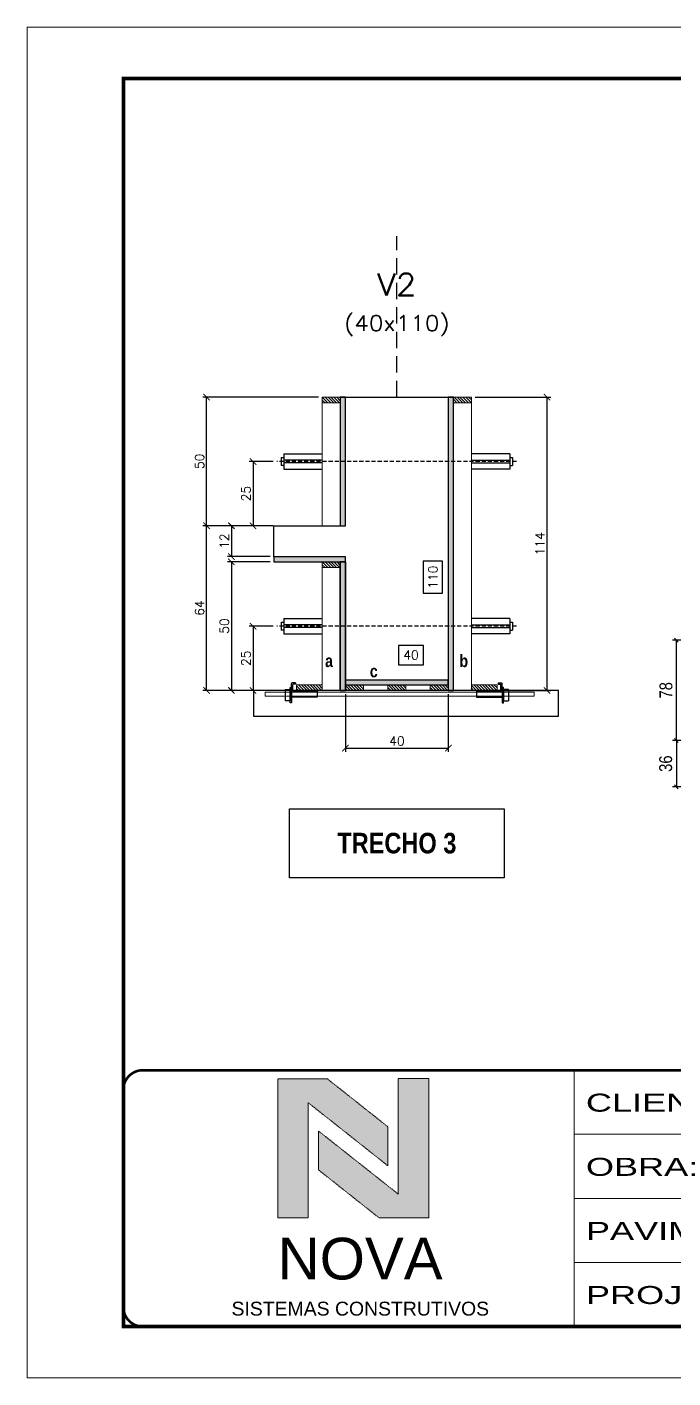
# Model space of a CAD drawing. Extents: x 0 to 6325, y 10169 to 19307.
# Drawn here: x 4755 to 5257, y 15911 to 16961 of the extents above; entities that cross this region are included whole.
import ezdxf
from ezdxf.enums import TextEntityAlignment as Align

# ---------------------------------------------------------------- set-up
doc = ezdxf.new("R2010")
doc.units = 0
for name, pattern in [('CONTINUO', [0]), ('DASHED', [0.75, 0.5, -0.25]), ('HIDDEN', [9.525, 6.35, -3.175])]:
    doc.linetypes.add(name, pattern=pattern)
for name, color, linetype in [('1', 1, 'Continuous'), ('barrote', 251, 'Continuous'), ('COTA', 241, 'Continuous'), ('Cota Seção (2x)', 4, 'Continuous'), ('detalhes', 4, 'Continuous'), ('Hachura', 253, 'Continuous'), ('NOMENCLATURA', 7, 'Continuous'), ('Painéis', 200, 'Continuous'), ('presilha', 1, 'Continuous'), ('TENSOR', 3, 'Continuous'), ('Texto de Titulo', 7, 'Continuous'), ('Texto Qtd Sarr', 242, 'Continuous')]:
    doc.layers.add(name, color=color, linetype=linetype)
for name, color, linetype, lineweight in [('CARIMBO-LEGENDA', 75, 'Continuous', 15), ('CONCRETO', 251, 'Continuous', 25), ('Folhas', 255, 'Continuous', 9), ('Madeira', 126, 'Continuous', 18), ('SARRAFO DE PRESSAO', 251, 'DASHED', 9), ('SCO-___-LAJ', 2, 'Continuous', 0), ('Texto Seção', 7, 'Continuous', 15)]:
    doc.layers.add(name, color=color, linetype=linetype, lineweight=lineweight)
doc.styles.add('arial', font='arial.ttf')
doc.styles.add('COTA TECNICA', font='techl___.ttf', dxfattribs={"height": 10})
doc.styles.add('ROMANC', font='techb___.ttf', dxfattribs={"height": 2.5})
doc.styles.add('Romans', font='romans.shx')
doc.styles.add('TECNICA', font='techb___.ttf', dxfattribs={"height": 10})
doc.styles.add('Tecnologia', font='')
doc.styles.get('Tecnologia').set_extended_font_data('Forgotten Futurist')
doc.dimstyles.new('Cota Seção (2x)', dxfattribs={"dimtxt": 7, "dimasz": 5, "dimexe": 3, "dimexo": 3, "dimgap": 2, "dimtad": 3, "dimdec": 1, "dimlfac": 0.5, "dimzin": 12, "dimdsep": 46, "dimtxsty": 'Romans', "dimblk": 'ARCHTICK', "dimcen": 0, "dimclrd": 4, "dimclre": 4, "dimclrt": 1, "dimadec": 1, "dimazin": 3, "dimtfac": 1, "dimtdec": 1, "dimtmove": 0, "dimatfit": 3, "dimldrblk": 'OBLIQUE', "dimfxl": 1, "dimtolj": 1, "dimtzin": 12, "dimarcsym": 0})
doc.dimstyles.new('Cota Seção interna', dxfattribs={"dimtxt": 7, "dimasz": 6, "dimexe": 0.18, "dimexo": 2, "dimgap": -4, "dimtad": 3, "dimdec": 1, "dimlfac": 0.5, "dimzin": 12, "dimdsep": 46, "dimtxsty": 'Romans', "dimblk": 'ARCHTICK', "dimcen": 0.09, "dimse1": 1, "dimse2": 1, "dimsd1": 1, "dimsd2": 1, "dimclrd": 180, "dimclre": 5, "dimclrt": 1, "dimadec": 0, "dimazin": 3, "dimtfac": 1, "dimtdec": 1, "dimtofl": 0, "dimtmove": 0, "dimatfit": 3, "dimldrblk": 'ARCHTICK', "dimfxl": 1, "dimtolj": 1, "dimtzin": 0, "dimarcsym": 0})
doc.dimstyles.new('PAINEL', dxfattribs={"dimtxt": 10, "dimasz": 3, "dimexe": 3, "dimexo": 3, "dimgap": 3, "dimtad": 1, "dimdec": 1, "dimzin": 12, "dimdsep": 46, "dimtxsty": 'COTA TECNICA', "dimblk1": 'OBLIQUE', "dimblk2": 'OBLIQUE', "dimsah": 1, "dimcen": 0.9, "dimclrd": 4, "dimclre": 4, "dimclrt": 240, "dimadec": 1, "dimazin": 3, "dimtfac": 1, "dimtdec": 1, "dimtmove": 0, "dimatfit": 3, "dimfxl": 1, "dimtolj": 1, "dimtzin": 12, "dimarcsym": 0})
pattern_1 = [(315, (28001.2887, 8216.1221), (1.12253202, 1.12253202), [])]

# ---------------------------------------------------------------- blocks, each defined once
blk = doc.blocks.new('A$C64660E27')
at = {"layer": 'COTA', "true_color": 0x1a1a1a}
h = blk.add_hatch(color=250, dxfattribs=at)
h.dxf.hatch_style = 1
h.paths.add_polyline_path([(185.4, -11.6), (142.4, -11.6), (142.4, -131.6), (168.8, -131.6), (168.8, -32.2), (237.7, -86.7), (237.7, -53)])
at = {"layer": 'COTA'}
h = blk.add_hatch(color=20, dxfattribs=at)
h.dxf.hatch_style = 1
h.paths.add_polyline_path([(273, -11.4), (246.6, -11.4), (246.6, -111.1), (177.7, -56.6), (177.7, -90.2), (230, -131.6), (273, -131.6)])
for p, q in [((142.4, -131.6), (142.4, -11.6)), ((142.4, -11.6), (185.4, -11.6)), ((185.4, -11.6), (237.7, -53)), ((273, -11.4), (246.6, -11.4)), ((246.6, -111.1), (246.6, -11.4)), ((273, -11.4), (273, -131.6)), ((168.8, -32.2), (237.7, -86.7)), ((168.8, -131.6), (168.8, -32.2)), ((246.6, -111.1), (177.7, -56.6)), ((177.7, -90.2), (177.7, -56.6)), ((237.7, -86.7), (237.7, -53)), ((230, -131.6), (177.7, -90.2)), ((142.4, -131.6), (168.8, -131.6)), ((273, -131.6), (230, -131.6))]:
    blk.add_line(p, q)
at = {"layer": 'CARIMBO-LEGENDA', "color": 7, "linetype": 'Continuous', "ltscale": 100, "style": 'arial'}
blk.add_text('NOVA', height=36, dxfattribs=at).set_placement((142.4, -184.8))
at = {"layer": 'CARIMBO-LEGENDA', "color": 7, "linetype": 'Continuous', "style": 'arial'}
blk.add_text('SISTEMAS CONSTRUTIVOS', height=12, dxfattribs=at).set_placement((102.5, -216))
blk = doc.blocks.new('9999999999')
at = {"color": 30, "linetype": 'CONTINUO'}
for p, q in [((98564.6, 34230.2), (98564.6, 34429.4)), ((98564.6, 34379.6), (99584, 34379.6)), ((98564.6, 34329.8), (99488, 34329.8)), ((98564.6, 34280), (99488, 34280))]:
    blk.add_line(p, q, dxfattribs=at)
at = {"color": 30, "linetype": 'CONTINUO', "const_width": 2}
blk.add_lwpolyline([(99584, 34230.2), (99584, 34414.4, 0.414214), (99569, 34429.4), (98229, 34429.4, 0.414214), (98214, 34414.4), (98214, 34245.2, 0.414214), (98229, 34230.2), (99584, 34230.2)], format="xyb", dxfattribs=at)
at = {"layer": 'Folhas'}
blk.add_lwpolyline([(98139, 34190.2), (99624, 34190.2), (99624, 35240.2), (98139, 35240.2)], close=True, dxfattribs=at)
at = {"layer": 'Folhas', "color": 30, "const_width": 3}
blk.add_lwpolyline([(98214, 34230.2), (99584, 34230.2), (99584, 35200.2), (98214, 35200.2)], close=True, dxfattribs=at)
at = {"xscale": 0.9, "yscale": 0.9, "zscale": 0.9}
blk.add_blockref('A$C64660E27', (98205.8, 34433.1), dxfattribs=at)
at = {"layer": 'Folhas', "color": 7, "style": 'Tecnologia', "width": 1.5}
for s, p in [('CLIENTE:', (98573.7, 34397.2)), ('OBRA:', (98573.7, 34347.3)), ('PAVIMENTO:', (98573.7, 34297.5)), ('PROJETO:', (98573.7, 34247.7))]:
    blk.add_text(s, height=14, dxfattribs=at).set_placement(p)
blk = doc.blocks.new('titulo1')
at = {"layer": 'Defpoints', "color": 252, "linetype": 'HIDDEN', "ltscale": 2}
blk.add_line((0, 0), (0, 125), dxfattribs=at)
at = {"layer": 'Defpoints', "style": 'Romans', "oblique": 15}
blk.add_attdef('FOLHA', text='', height=10, dxfattribs=at).set_placement((0, 15.6), align=Align.MIDDLE_CENTER)
at = {"layer": 'Texto Qtd Sarr', "color": 3, "style": 'Romans', "oblique": 15}
for tag, height, p in [('TITULO', 17, (0, 71.4)), ('SEÇÃO', 12, (0, 41.5))]:
    blk.add_attdef(tag, text='', height=height, dxfattribs=at).set_placement(p, align=Align.MIDDLE_CENTER)
blk = doc.blocks.new('_ArchTick')
at = {"color": 0, "linetype": 'ByBlock', "const_width": 0.15}
blk.add_lwpolyline([(-0.5, -0.5), (0.5, 0.5)], dxfattribs=at)
blk = doc.blocks.new('*D245')
at = {"layer": 'COTA', "color": 4, "lineweight": -2, "transparency": 16777216}
for p, q in [((4944.1, 16573.8), (4891.7, 16573.8)), ((4894.7, 16445.8), (4894.7, 16573.8)), ((4966.1, 16445.8), (4891.7, 16445.8))]:
    blk.add_line(p, q, dxfattribs=at)
at = {"layer": 'Defpoints', "color": 0, "transparency": 16777216}
for p in [(4894.7, 16573.8), (4947.1, 16573.8), (4969.1, 16445.8)]:
    blk.add_point(p, dxfattribs=at)
at = {"layer": 'COTA', "color": 4, "lineweight": -2, "transparency": 16777216, "xscale": 5, "yscale": 5, "zscale": 5}
for p, rotation in [((4894.7, 16573.8), 90), ((4894.7, 16445.8), 270)]:
    blk.add_blockref('_ArchTick', p, dxfattribs=dict(at, rotation=rotation))
at = {"layer": 'COTA', "color": 1, "transparency": 16777216, "insert": (4889.2, 16509.8), "char_height": 7, "attachment_point": 5, "rotation": 90, "style": 'Romans'}
blk.add_mtext('\\A1;64', dxfattribs=at)
blk = doc.blocks.new('_Oblique')
at = {"layer": '1', "color": 0, "lineweight": -2}
blk.add_line((-0.5, -0.5), (0.5, 0.5), dxfattribs=at)
blk = doc.blocks.new('*D246')
at = {"layer": 'COTA', "color": 4, "lineweight": -2, "transparency": 16777216}
for p, q in [((5103.7, 16673.8), (5162.5, 16673.8)), ((5159.5, 16445.8), (5159.5, 16673.8)), ((5119.3, 16445.8), (5162.5, 16445.8))]:
    blk.add_line(p, q, dxfattribs=at)
at = {"layer": 'Defpoints', "color": 0, "transparency": 16777216}
for p in [(5100.7, 16673.8), (5159.5, 16673.8), (5116.3, 16445.8)]:
    blk.add_point(p, dxfattribs=at)
at = {"layer": 'COTA', "color": 4, "lineweight": -2, "transparency": 16777216, "xscale": 5, "yscale": 5, "zscale": 5}
for p, rotation in [((5159.5, 16673.8), 90), ((5159.5, 16445.8), 270)]:
    blk.add_blockref('_ArchTick', p, dxfattribs=dict(at, rotation=rotation))
at = {"layer": 'COTA', "color": 1, "transparency": 16777216, "insert": (5154, 16559.8), "char_height": 7, "attachment_point": 5, "rotation": 90, "style": 'Romans'}
blk.add_mtext('\\A1;114', dxfattribs=at)
blk = doc.blocks.new('*D247')
at = {"layer": 'Cota Seção (2x)', "color": 180, "lineweight": -2, "transparency": 16777216}
for p, q in [((5078.2, 16546.3), (5063.2, 16546.3)), ((5063.2, 16546.3), (5063.2, 16521.3)), ((5078.2, 16521.3), (5078.2, 16546.3)), ((5063.2, 16521.3), (5078.2, 16521.3))]:
    blk.add_line(p, q, dxfattribs=at)
at = {"layer": 'Defpoints', "color": 0, "transparency": 16777216}
for p in [(5082.2, 16673.8), (5093.7, 16673.8), (5093.7, 16453.8)]:
    blk.add_point(p, dxfattribs=at)
at = {"layer": 'Cota Seção (2x)', "color": 1, "transparency": 16777216, "insert": (5070.7, 16533.8), "char_height": 7, "attachment_point": 5, "rotation": 90, "style": 'Romans'}
blk.add_mtext('\\A1;110', dxfattribs=at)
blk = doc.blocks.new('*D248')
at = {"layer": 'COTA', "color": 4, "lineweight": -2, "transparency": 16777216}
for p, q in [((4944.1, 16573.8), (4911, 16573.8)), ((4914, 16573.8), (4914, 16549.8)), ((4944.1, 16549.8), (4911, 16549.8))]:
    blk.add_line(p, q, dxfattribs=at)
at = {"layer": 'Defpoints', "color": 0, "transparency": 16777216}
for p in [(4947.1, 16573.8), (4914, 16549.8), (4947.1, 16549.8)]:
    blk.add_point(p, dxfattribs=at)
at = {"layer": 'COTA', "color": 4, "lineweight": -2, "transparency": 16777216, "xscale": 5, "yscale": 5, "zscale": 5}
for p, rotation in [((4914, 16573.8), 90), ((4914, 16549.8), 270)]:
    blk.add_blockref('_ArchTick', p, dxfattribs=dict(at, rotation=rotation))
at = {"layer": 'COTA', "color": 1, "transparency": 16777216, "insert": (4908.5, 16561.8), "char_height": 7, "attachment_point": 5, "rotation": 90, "style": 'Romans'}
blk.add_mtext('\\A1;12', dxfattribs=at)
blk = doc.blocks.new('*D249')
at = {"layer": 'COTA', "color": 4, "lineweight": -2, "transparency": 16777216}
for p, q in [((4944.1, 16545.8), (4911, 16545.8)), ((4914, 16545.8), (4914, 16445.8)), ((4966.1, 16445.8), (4911, 16445.8))]:
    blk.add_line(p, q, dxfattribs=at)
at = {"layer": 'Defpoints', "color": 0, "transparency": 16777216}
for p in [(4947.1, 16545.8), (4914, 16445.8), (4969.1, 16445.8)]:
    blk.add_point(p, dxfattribs=at)
at = {"layer": 'COTA', "color": 4, "lineweight": -2, "transparency": 16777216, "xscale": 5, "yscale": 5, "zscale": 5}
for p, rotation in [((4914, 16545.8), 90), ((4914, 16445.8), 270)]:
    blk.add_blockref('_ArchTick', p, dxfattribs=dict(at, rotation=rotation))
at = {"layer": 'COTA', "color": 1, "transparency": 16777216, "insert": (4908.5, 16495.8), "char_height": 7, "attachment_point": 5, "rotation": 90, "style": 'Romans'}
blk.add_mtext('\\A1;50', dxfattribs=at)
blk = doc.blocks.new('PRESILHA METÁLICA 1')
at = {"layer": 'presilha'}
for p, q in [((7.5, 10.6), (7.5, 19.9)), ((12, 21), (8.6, 21)), ((9, 11.6), (9, 18.9)), ((12, 19.5), (9.6, 19.5)), ((12, 21), (12, 19.5)), ((0, 13), (6, 13)), ((0, 13), (0, 0)), ((6, 0), (0, 0)), ((6, 15.5), (7.5, 15.5)), ((6, -2.5), (6, 15.5)), ((6, 13), (6, 0)), ((7.5, 15.5), (7.5, -2.5)), ((37.5, 4.1), (7.5, 4.1)), ((37.5, 11), (9.6, 11)), ((37.5, 11), (37.5, 4.1)), ((7.5, -2.5), (6, -2.5))]:
    blk.add_line(p, q, dxfattribs=at)
for centre, radius, start, end in [((8.6, 19.9), 1.14, 90, 180), ((9.6, 18.9), 0.57, 90, 180), ((9.6, 11.6), 0.57, 180, 270)]:
    blk.add_arc(centre, radius, start, end, dxfattribs=at)
blk = doc.blocks.new('*D250')
at = {"layer": 'COTA', "color": 4, "lineweight": -2, "transparency": 16777216}
for p, q in [((5002.7, 16442.8), (5002.7, 16398)), ((5082.7, 16442.8), (5082.7, 16398)), ((5002.7, 16401), (5082.7, 16401))]:
    blk.add_line(p, q, dxfattribs=at)
at = {"layer": 'Defpoints', "color": 0, "transparency": 16777216}
for p in [(5002.7, 16445.8), (5082.7, 16445.8), (5082.7, 16401)]:
    blk.add_point(p, dxfattribs=at)
at = {"layer": 'COTA', "color": 4, "lineweight": -2, "transparency": 16777216, "xscale": 5, "yscale": 5, "zscale": 5, "rotation": 180}
blk.add_blockref('_ArchTick', (5002.7, 16401), dxfattribs=at)
at = {"layer": 'COTA', "color": 4, "lineweight": -2, "transparency": 16777216, "xscale": 5, "yscale": 5, "zscale": 5}
blk.add_blockref('_ArchTick', (5082.7, 16401), dxfattribs=at)
at = {"layer": 'COTA', "color": 1, "transparency": 16777216, "insert": (5042.7, 16406.5), "char_height": 7, "attachment_point": 5, "style": 'Romans'}
blk.add_mtext('\\A1;40', dxfattribs=at)
blk = doc.blocks.new('*D678')
at = {"layer": 'COTA', "color": 4, "lineweight": -2, "transparency": 16777216}
for p, q in [((4946.4, 16495.7), (4927.8, 16495.7)), ((4930.8, 16495.7), (4930.8, 16445.8)), ((4946.4, 16445.8), (4927.8, 16445.8))]:
    blk.add_line(p, q, dxfattribs=at)
at = {"layer": 'Defpoints', "color": 0, "transparency": 16777216}
for p in [(4949.4, 16495.7), (4930.8, 16445.8), (4949.4, 16445.8)]:
    blk.add_point(p, dxfattribs=at)
at = {"layer": 'COTA', "color": 4, "lineweight": -2, "transparency": 16777216, "xscale": 5, "yscale": 5, "zscale": 5}
for p, rotation in [((4930.8, 16495.7), 90), ((4930.8, 16445.8), 270)]:
    blk.add_blockref('_ArchTick', p, dxfattribs=dict(at, rotation=rotation))
at = {"layer": 'COTA', "color": 1, "transparency": 16777216, "insert": (4925.3, 16470.8), "char_height": 7, "attachment_point": 5, "rotation": 90, "style": 'Romans'}
blk.add_mtext('\\A1;25', dxfattribs=at)
blk = doc.blocks.new('*D251')
at = {"layer": 'Cota Seção (2x)', "color": 180, "lineweight": -2, "transparency": 16777216}
for p, q in [((5063.3, 16480.8), (5044, 16480.8)), ((5044, 16480.8), (5044, 16465.8)), ((5063.3, 16465.8), (5063.3, 16480.8)), ((5044, 16465.8), (5063.3, 16465.8))]:
    blk.add_line(p, q, dxfattribs=at)
at = {"layer": 'Defpoints', "color": 0, "transparency": 16777216}
for p in [(5082.7, 16461.8), (5002.7, 16445.8), (5082.7, 16445.8)]:
    blk.add_point(p, dxfattribs=at)
at = {"layer": 'Cota Seção (2x)', "color": 1, "transparency": 16777216, "insert": (5053.7, 16473.3), "char_height": 7, "attachment_point": 5, "style": 'Romans'}
blk.add_mtext('\\A1;40', dxfattribs=at)
blk = doc.blocks.new('*D682')
at = {"layer": 'COTA', "color": 4, "lineweight": -2, "transparency": 16777216}
for p, q in [((4981.7, 16673.8), (4891.7, 16673.8)), ((4894.7, 16573.8), (4894.7, 16673.8)), ((4944.1, 16573.8), (4891.7, 16573.8))]:
    blk.add_line(p, q, dxfattribs=at)
at = {"layer": 'Defpoints', "color": 0, "transparency": 16777216}
for p in [(4894.7, 16673.8), (4984.7, 16673.8), (4947.1, 16573.8)]:
    blk.add_point(p, dxfattribs=at)
at = {"layer": 'COTA', "color": 4, "lineweight": -2, "transparency": 16777216, "xscale": 5, "yscale": 5, "zscale": 5}
for p, rotation in [((4894.7, 16673.8), 90), ((4894.7, 16573.8), 270)]:
    blk.add_blockref('_ArchTick', p, dxfattribs=dict(at, rotation=rotation))
at = {"layer": 'COTA', "color": 1, "transparency": 16777216, "insert": (4889.2, 16623.8), "char_height": 7, "attachment_point": 5, "rotation": 90, "style": 'Romans'}
blk.add_mtext('\\A1;50', dxfattribs=at)
blk = doc.blocks.new('*D683')
at = {"layer": 'COTA', "color": 4, "lineweight": -2, "transparency": 16777216}
for p, q in [((4946.4, 16623.7), (4927.8, 16623.7)), ((4930.8, 16623.7), (4930.8, 16573.8)), ((4946.4, 16573.8), (4927.8, 16573.8))]:
    blk.add_line(p, q, dxfattribs=at)
at = {"layer": 'Defpoints', "color": 0, "transparency": 16777216}
for p in [(4949.4, 16623.7), (4930.8, 16573.8), (4949.4, 16573.8)]:
    blk.add_point(p, dxfattribs=at)
at = {"layer": 'COTA', "color": 4, "lineweight": -2, "transparency": 16777216, "xscale": 5, "yscale": 5, "zscale": 5}
for p, rotation in [((4930.8, 16623.7), 90), ((4930.8, 16573.8), 270)]:
    blk.add_blockref('_ArchTick', p, dxfattribs=dict(at, rotation=rotation))
at = {"layer": 'COTA', "color": 1, "transparency": 16777216, "insert": (4925.3, 16598.8), "char_height": 7, "attachment_point": 5, "rotation": 90, "style": 'Romans'}
blk.add_mtext('\\A1;25', dxfattribs=at)
blk = doc.blocks.new('*D564')
at = {"layer": 'COTA', "color": 4, "lineweight": -2, "transparency": 16777216}
for p, q in [((5263.8, 16406.9), (5257.1, 16406.9)), ((5260.1, 16406.9), (5260.1, 16370.9)), ((5263.8, 16370.9), (5257.1, 16370.9))]:
    blk.add_line(p, q, dxfattribs=at)
at = {"layer": 'Defpoints', "color": 0, "transparency": 16777216}
for p in [(5266.8, 16406.9), (5260.1, 16370.9), (5266.8, 16370.9)]:
    blk.add_point(p, dxfattribs=at)
at = {"layer": 'COTA', "color": 4, "lineweight": -2, "transparency": 16777216, "xscale": 3, "yscale": 3, "zscale": 3}
for p, rotation in [((5260.1, 16406.9), 90), ((5260.1, 16370.9), 270)]:
    blk.add_blockref('_Oblique', p, dxfattribs=dict(at, rotation=rotation))
at = {"layer": 'COTA', "color": 240, "transparency": 16777216, "insert": (5251.8, 16388.9), "char_height": 10, "attachment_point": 5, "rotation": 90, "style": 'COTA TECNICA'}
blk.add_mtext('\\A1;36', dxfattribs=at)
blk = doc.blocks.new('*D565')
at = {"layer": 'COTA', "color": 4, "lineweight": -2, "transparency": 16777216}
for p, q in [((5263.8, 16484.9), (5257.1, 16484.9)), ((5260.1, 16406.9), (5260.1, 16484.9)), ((5263.8, 16406.9), (5257.1, 16406.9))]:
    blk.add_line(p, q, dxfattribs=at)
at = {"layer": 'Defpoints', "color": 0, "transparency": 16777216}
for p in [(5260.1, 16484.9), (5266.8, 16484.9), (5266.8, 16406.9)]:
    blk.add_point(p, dxfattribs=at)
at = {"layer": 'COTA', "color": 4, "lineweight": -2, "transparency": 16777216, "xscale": 3, "yscale": 3, "zscale": 3}
for p, rotation in [((5260.1, 16484.9), 90), ((5260.1, 16406.9), 270)]:
    blk.add_blockref('_Oblique', p, dxfattribs=dict(at, rotation=rotation))
at = {"layer": 'COTA', "color": 240, "transparency": 16777216, "insert": (5252, 16445.9), "char_height": 10, "attachment_point": 5, "rotation": 90, "style": 'COTA TECNICA'}
blk.add_mtext('\\A1;78', dxfattribs=at)

msp = doc.modelspace()

# ---------------------------------------------------------------- hatches: boundary and pattern name
at = {"layer": 'Hachura'}
h = msp.add_hatch(dxfattribs=at)
h.set_pattern_fill('ANSI31', color=256, scale=0.5, angle=270, style=0)
h.set_pattern_definition([(315, (27959.2887, 8366.1221), (1.12253202, 1.12253202), [])])
h.paths.add_polyline_path([(4998.67, 16669.37), (4998.67, 16673.77), (4984.67, 16673.77), (4984.67, 16669.37)])
h = msp.add_hatch(color=256, dxfattribs=at)
h.dxf.hatch_style = 1
h.paths.add_polyline_path([(4998.67, 16673.77), (5002.67, 16673.77), (5002.67, 16573.77), (4998.67, 16573.77)])
h = msp.add_hatch(color=256, dxfattribs=at)
h.dxf.hatch_style = 1
h.paths.add_polyline_path([(5086.67, 16673.77), (5082.67, 16673.77), (5082.67, 16445.77), (5086.67, 16445.77)])
h = msp.add_hatch(dxfattribs=at)
h.set_pattern_fill('ANSI31', color=256, scale=0.5, angle=270, style=0)
h.set_pattern_definition([(315, (28001.2887, 8366.1221), (1.12253202, 1.12253202), [])])
h.paths.add_polyline_path([(5086.67, 16669.37), (5086.67, 16673.77), (5100.67, 16673.77), (5100.67, 16669.37)])
h = msp.add_hatch(color=256, dxfattribs=at)
h.dxf.hatch_style = 1
h.paths.add_polyline_path([(5002.67, 16545.77), (5002.67, 16549.77), (4947.07, 16549.77), (4947.07, 16545.77)])
h = msp.add_hatch(dxfattribs=at)
h.set_pattern_fill('ANSI31', color=256, scale=0.5, angle=270, style=0)
h.set_pattern_definition([(315, (27959.2887, 8238.1221), (1.12253202, 1.12253202), [])])
h.paths.add_polyline_path([(4998.67, 16541.37), (4998.67, 16545.77), (4984.67, 16545.77), (4984.67, 16541.37)])
h = msp.add_hatch(color=256, dxfattribs=at)
h.dxf.hatch_style = 1
h.paths.add_polyline_path([(4998.67, 16545.77), (5002.67, 16545.77), (5002.67, 16445.77), (4998.67, 16445.77)])
h = msp.add_hatch(color=256, dxfattribs=at)
h.dxf.hatch_style = 1
h.paths.add_polyline_path([(5082.67, 16450.17), (5082.67, 16453.77), (5002.67, 16453.77), (5002.67, 16450.17)])
h = msp.add_hatch(dxfattribs=at)
h.set_pattern_fill('ANSI31', color=256, scale=0.5, angle=270, style=0)
h.set_pattern_definition([(315, (27959.2887, 8216.1221), (1.12253202, 1.12253202), [])])
h.paths.add_polyline_path([(4964.67, 16445.77), (4964.67, 16450.17), (4984.67, 16450.17), (4984.67, 16445.77)])
h = msp.add_hatch(dxfattribs=at)
h.set_pattern_fill('ANSI31', color=256, scale=0.5, angle=270, style=0)
h.set_pattern_definition([(315, (27959.2887, 8216.1221), (1.12253202, 1.12253202), [])])
h.paths.add_polyline_path([(5002.67, 16445.77), (5002.67, 16450.17), (5016.67, 16450.17), (5016.67, 16445.77)])
h = msp.add_hatch(dxfattribs=at)
h.set_pattern_fill('ANSI31', color=256, scale=0.5, angle=270, style=0)
h.set_pattern_definition([(315, (27968.2887, 8216.1221), (1.12253202, 1.12253202), [])])
h.paths.add_polyline_path([(5049.67, 16445.77), (5049.67, 16450.17), (5035.67, 16450.17), (5035.67, 16445.77)])
h = msp.add_hatch(dxfattribs=at)
h.set_pattern_fill('ANSI31', color=256, scale=0.5, angle=270, style=0)
h.set_pattern_definition(pattern_1)
h.paths.add_polyline_path([(5082.67, 16445.77), (5082.67, 16450.17), (5068.67, 16450.17), (5068.67, 16445.77)])
h = msp.add_hatch(dxfattribs=at)
h.set_pattern_fill('ANSI31', color=256, scale=0.5, angle=270, style=0)
h.set_pattern_definition(pattern_1)
h.paths.add_polyline_path([(5120.67, 16445.77), (5120.67, 16450.17), (5100.67, 16450.17), (5100.67, 16445.77)])

# ---------------------------------------------------------------- linework, layer by layer
at = {"ltscale": 3}
for p, q in [((4952.67, 16626.74), (4952.67, 16620.74)), ((4952.67, 16626.74), (4954.67, 16626.74)), ((4954.67, 16629.74), (4954.67, 16617.74)), ((4954.67, 16629.74), (4984.67, 16629.74)), ((4984.67, 16624.74), (4954.67, 16624.74)), ((4984.67, 16622.74), (4954.67, 16622.74)), ((5130.67, 16629.74), (5100.67, 16629.74)), ((5100.67, 16624.74), (5130.67, 16624.74)), ((5100.67, 16622.74), (5130.67, 16622.74)), ((5130.67, 16629.74), (5130.67, 16617.74)), ((5130.67, 16626.74), (5132.67, 16626.74)), ((5132.67, 16626.74), (5132.67, 16620.74)), ((4954.67, 16620.74), (4952.67, 16620.74)), ((4954.67, 16617.74), (4984.67, 16617.74)), ((5130.67, 16617.74), (5100.67, 16617.74)), ((5130.67, 16620.74), (5132.67, 16620.74)), ((4952.67, 16498.74), (4952.67, 16492.74)), ((4952.67, 16498.74), (4954.67, 16498.74)), ((4954.67, 16501.74), (4954.67, 16489.74)), ((4954.67, 16501.74), (4984.67, 16501.74)), ((4984.67, 16496.74), (4954.67, 16496.74)), ((5130.67, 16501.74), (5100.67, 16501.74)), ((5100.67, 16496.74), (5130.67, 16496.74)), ((5130.67, 16501.74), (5130.67, 16489.74)), ((5130.67, 16498.74), (5132.67, 16498.74)), ((5132.67, 16498.74), (5132.67, 16492.74)), ((4954.67, 16492.74), (4952.67, 16492.74)), ((4984.67, 16494.74), (4954.67, 16494.74)), ((4954.67, 16489.74), (4984.67, 16489.74)), ((5100.67, 16494.74), (5130.67, 16494.74)), ((5130.67, 16489.74), (5100.67, 16489.74)), ((5130.67, 16492.74), (5132.67, 16492.74))]:
    msp.add_line(p, q, dxfattribs=at)
at = {"layer": 'barrote'}
msp.add_lwpolyline([(4931.21, 16425.77), (5168.4, 16425.77), (5168.4, 16445.77), (4931.21, 16445.77)], close=True, dxfattribs=at)
at = {"layer": 'CONCRETO'}
msp.add_line((4998.67, 16673.77), (5086.67, 16673.77), dxfattribs=at)
msp.add_lwpolyline([(5082.67, 16573.77), (5082.67, 16549.77), (5082.67, 16549.77), (5082.67, 16453.77), (5002.67, 16453.77), (5002.67, 16549.77), (4947.07, 16549.77), (4947.07, 16573.77), (4998.67, 16573.77)], dxfattribs=at)
at = {"layer": 'COTA'}
msp.add_lwpolyline([(4959.28, 16353.85), (5126.06, 16353.85), (5126.06, 16300.19), (4959.28, 16300.19)], close=True, dxfattribs=at)
at = {"layer": 'Madeira'}
for points in [[(4998.67, 16669.37), (4998.67, 16673.77), (4984.67, 16673.77), (4984.67, 16669.37)], [(4998.67, 16673.77), (4984.67, 16673.77), (4984.67, 16573.77), (4998.67, 16573.77)], [(5086.67, 16669.37), (5086.67, 16673.77), (5100.67, 16673.77), (5100.67, 16669.37)], [(5086.67, 16673.77), (5100.67, 16673.77), (5100.67, 16445.77), (5086.67, 16445.77)], [(4998.67, 16541.37), (4998.67, 16545.77), (4984.67, 16545.77), (4984.67, 16541.37)], [(4998.67, 16545.77), (4984.67, 16545.77), (4984.67, 16445.77), (4998.67, 16445.77)], [(4964.67, 16445.77), (4964.67, 16450.17), (4984.67, 16450.17), (4984.67, 16445.77)], [(5002.67, 16445.77), (5002.67, 16450.17), (5016.67, 16450.17), (5016.67, 16445.77)], [(5049.67, 16445.77), (5049.67, 16450.17), (5035.67, 16450.17), (5035.67, 16445.77)], [(5082.67, 16445.77), (5082.67, 16450.17), (5068.67, 16450.17), (5068.67, 16445.77)], [(5120.67, 16445.77), (5120.67, 16450.17), (5100.67, 16450.17), (5100.67, 16445.77)]]:
    msp.add_lwpolyline(points, close=True, dxfattribs=at)
at = {"layer": 'Painéis'}
for points in [[(5002.67, 16673.77), (4998.67, 16673.77), (4998.67, 16573.77), (5002.67, 16573.77)], [(5086.67, 16673.77), (5082.67, 16673.77), (5082.67, 16445.77), (5086.67, 16445.77)], [(5002.67, 16545.77), (5002.67, 16549.77), (4947.07, 16549.77), (4947.07, 16545.77)], [(4998.67, 16545.77), (5002.67, 16545.77), (5002.67, 16445.77), (4998.67, 16445.77)], [(5002.67, 16545.77), (4998.67, 16545.77), (4998.67, 16445.77), (5002.67, 16445.77)], [(5082.67, 16450.17), (5082.67, 16453.77), (5002.67, 16453.77), (5002.67, 16450.17)]]:
    msp.add_lwpolyline(points, close=True, dxfattribs=at)
at = {"layer": 'SCO-___-LAJ', "color": 1}
msp.add_lwpolyline([(4940.22, 16444.43), (5149.52, 16444.43), (5149.52, 16441.23), (4940.22, 16441.23)], close=True, dxfattribs=at)
at = {"layer": 'TENSOR', "linetype": 'HIDDEN', "ltscale": 0.5}
for p, q in [((5135.67, 16623.74), (4949.37, 16623.74)), ((5135.67, 16495.74), (4949.37, 16495.74))]:
    msp.add_line(p, q, dxfattribs=at)

# ---------------------------------------------------------------- block references
at = {"layer": 'presilha', "yscale": 0.6666666666666666, "zscale": 0.6666666666666666}
for p, xscale in [((4955.8, 16437.8), 0.6666666666666666), ((5129.54, 16437.8), -0.6666666666666666)]:
    msp.add_blockref('PRESILHA METÁLICA 1', p, dxfattribs=dict(at, xscale=xscale))
at = {"layer": 'SARRAFO DE PRESSAO', "color": 6, "linetype": 'ByBlock'}
msp.add_blockref('9999999999', (-93383.98, -18278.78), dxfattribs=at)
at = {"layer": 'Texto Seção'}
ref = msp.add_blockref('titulo1', (5042.67, 16673.77), dxfattribs=at)
ref.add_attrib('TITULO', 'V2', dxfattribs={"layer": 'Texto de Titulo', "color": 7, "height": 17, "style": 'Romans', "width": 1.1}).set_placement((5042.67, 16761.27), align=Align.MIDDLE_CENTER)
ref.add_attrib('SEÇÃO', '(40x110)', dxfattribs={"layer": 'Texto de Titulo', "color": 7, "height": 12, "style": 'Romans', "width": 1.1}).set_placement((5042.67, 16731.27), align=Align.MIDDLE_CENTER)

# ---------------------------------------------------------------- texts
at = {"layer": 'detalhes', "style": 'TECNICA'}
for s, p in [('a', (4986.84, 16463.97)), ('b', (5091.38, 16463.96)), ('c', (5021.65, 16456))]:
    msp.add_text(s, height=9.6, dxfattribs=at).set_placement(p)
at = {"layer": 'NOMENCLATURA', "color": 2, "insert": (5042.67, 16327.02), "char_height": 16, "attachment_point": 5, "style": 'ROMANC'}
msp.add_mtext('TRECHO 3', dxfattribs=at)

# ---------------------------------------------------------------- dimensions: what is measured, and where the dimension line sits
at = {"layer": 'COTA'}
for base, p1, p2, dimstyle, picture, middle in [((4894.69, 16673.77), (4947.07, 16573.77), (4984.67, 16673.77), 'Cota Seção (2x)', '*D682', (4889.19, 16623.77)), ((5159.54, 16673.77), (5116.27, 16445.77), (5100.67, 16673.77), 'Cota Seção (2x)', '*D246', (5154.04, 16559.77)), ((4930.81, 16573.77), (4949.37, 16623.74), (4949.37, 16573.77), 'Cota Seção (2x)', '*D683', (4925.31, 16598.75)), ((4894.69, 16573.77), (4969.07, 16445.77), (4947.07, 16573.77), 'Cota Seção (2x)', '*D245', (4889.19, 16509.77)), ((4914.01, 16549.77), (4947.07, 16573.77), (4947.07, 16549.77), 'Cota Seção (2x)', '*D248', (4908.51, 16561.77)), ((4914.01, 16445.77), (4947.07, 16545.77), (4969.07, 16445.77), 'Cota Seção (2x)', '*D249', (4908.51, 16495.77)), ((4930.81, 16445.77), (4949.37, 16495.74), (4949.37, 16445.77), 'Cota Seção (2x)', '*D678', (4925.31, 16470.75)), ((5260.07, 16484.87), (5266.85, 16406.87), (5266.85, 16484.87), 'PAINEL', '*D565', (5251.97, 16445.87)), ((5260.07, 16370.87), (5266.85, 16406.87), (5266.85, 16370.87), 'PAINEL', '*D564', (5251.85, 16388.87))]:
    dim = msp.add_linear_dim(base=base, p1=p1, p2=p2, angle=90, dimstyle=dimstyle, dxfattribs=at)
    dim.commit()
    dim.dimension.update_dxf_attribs({"geometry": picture, "text_midpoint": middle})
dim = msp.add_linear_dim(base=(5082.67, 16401.04), p1=(5002.67, 16445.77), p2=(5082.67, 16445.77), dimstyle='Cota Seção (2x)', dxfattribs=at)
dim.commit()
dim.dimension.update_dxf_attribs({"geometry": '*D250', "text_midpoint": (5042.67, 16406.54)})
at = {"layer": 'Cota Seção (2x)'}
dim = msp.add_linear_dim(base=(5082.17, 16673.77), p1=(5093.67, 16453.77), p2=(5093.67, 16673.77), angle=90, dimstyle='Cota Seção interna', dxfattribs=at)
dim.commit()
dim.dimension.update_dxf_attribs({"geometry": '*D247', "text_midpoint": (5082.17, 16533.77), "dimtype": 160})
dim = msp.add_linear_dim(base=(5082.67, 16461.77), p1=(5002.67, 16445.77), p2=(5082.67, 16445.77), dimstyle='Cota Seção interna', dxfattribs=at)
dim.commit()
dim.dimension.update_dxf_attribs({"geometry": '*D251', "text_midpoint": (5053.67, 16461.77), "dimtype": 160})

doc.saveas('drawing.dxf')
